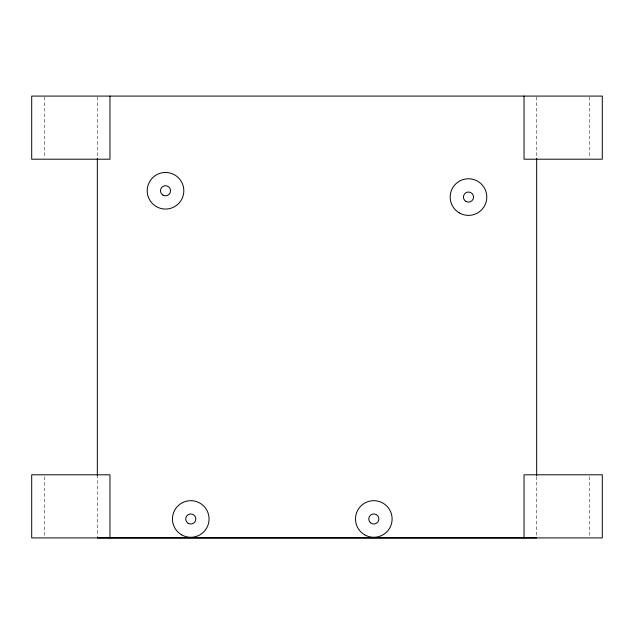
<?xml version="1.0" encoding="UTF-8"?>
<svg xmlns="http://www.w3.org/2000/svg" width="634" height="634" viewBox="0 0 634 634"><rect width="100%" height="100%" fill="white"/><g stroke="black" fill="none" stroke-linecap="round" stroke-linejoin="round"><path stroke-width="0.48" stroke-dasharray="3.17 2.38" d="M589.675 97.065L589.675 157.232M589.675 476.768L589.675 536.935M536.657 97.065L536.657 157.367M536.657 476.633L536.657 537.917M97.343 97.065L97.343 159.197M97.343 474.803L97.343 536.935M44.325 97.065L44.325 157.232M44.325 476.768L44.325 536.935"/><path stroke-width="0.95" d="M97.343 537.917L536.657 537.917M536.657 158.357L536.657 475.643M524.033 96.083L524.033 159.197L602.3 159.197L602.3 96.083L31.7 96.083L31.7 159.197L109.967 159.197L109.967 96.083M524.033 537.917L524.033 474.803L602.3 474.803L602.3 537.917L31.7 537.917L31.7 474.803L109.967 474.803L109.967 537.917M97.343 158.357L97.343 475.643M465.958 201.446A5.048 5.048 0 0 0 473.535 197.071A5.048 5.048 0 0 0 465.958 192.696A5.048 5.048 0 0 0 465.958 201.446M370.502 522.796A5.048 5.048 0 0 0 378.767 519.943A5.048 5.048 0 0 0 372.158 514.206A5.048 5.048 0 0 0 370.502 522.796M188.235 523.359A5.048 5.048 0 0 0 195.811 518.984A5.048 5.048 0 0 0 188.235 514.61A5.048 5.048 0 0 0 188.235 523.359M162.986 195.137A5.048 5.048 0 0 0 170.562 190.763A5.048 5.048 0 0 0 162.986 186.388A5.048 5.048 0 0 0 162.986 195.137M156.36 206.613A18.307 18.307 0 0 0 183.82 190.763A18.307 18.307 0 0 0 156.36 174.913A18.307 18.307 0 0 0 156.36 206.613M459.333 212.929A18.307 18.307 0 0 0 486.793 197.071A18.307 18.307 0 0 0 459.333 181.221A18.307 18.307 0 0 0 459.333 212.929M181.609 534.834A18.307 18.307 0 0 0 209.069 518.984A18.307 18.307 0 0 0 181.609 503.127A18.307 18.307 0 0 0 181.609 534.834M364.653 534.834A18.307 18.307 0 0 0 392.113 518.984A18.307 18.307 0 0 0 364.653 503.127A18.307 18.307 0 0 0 364.653 534.834"/></g></svg>
